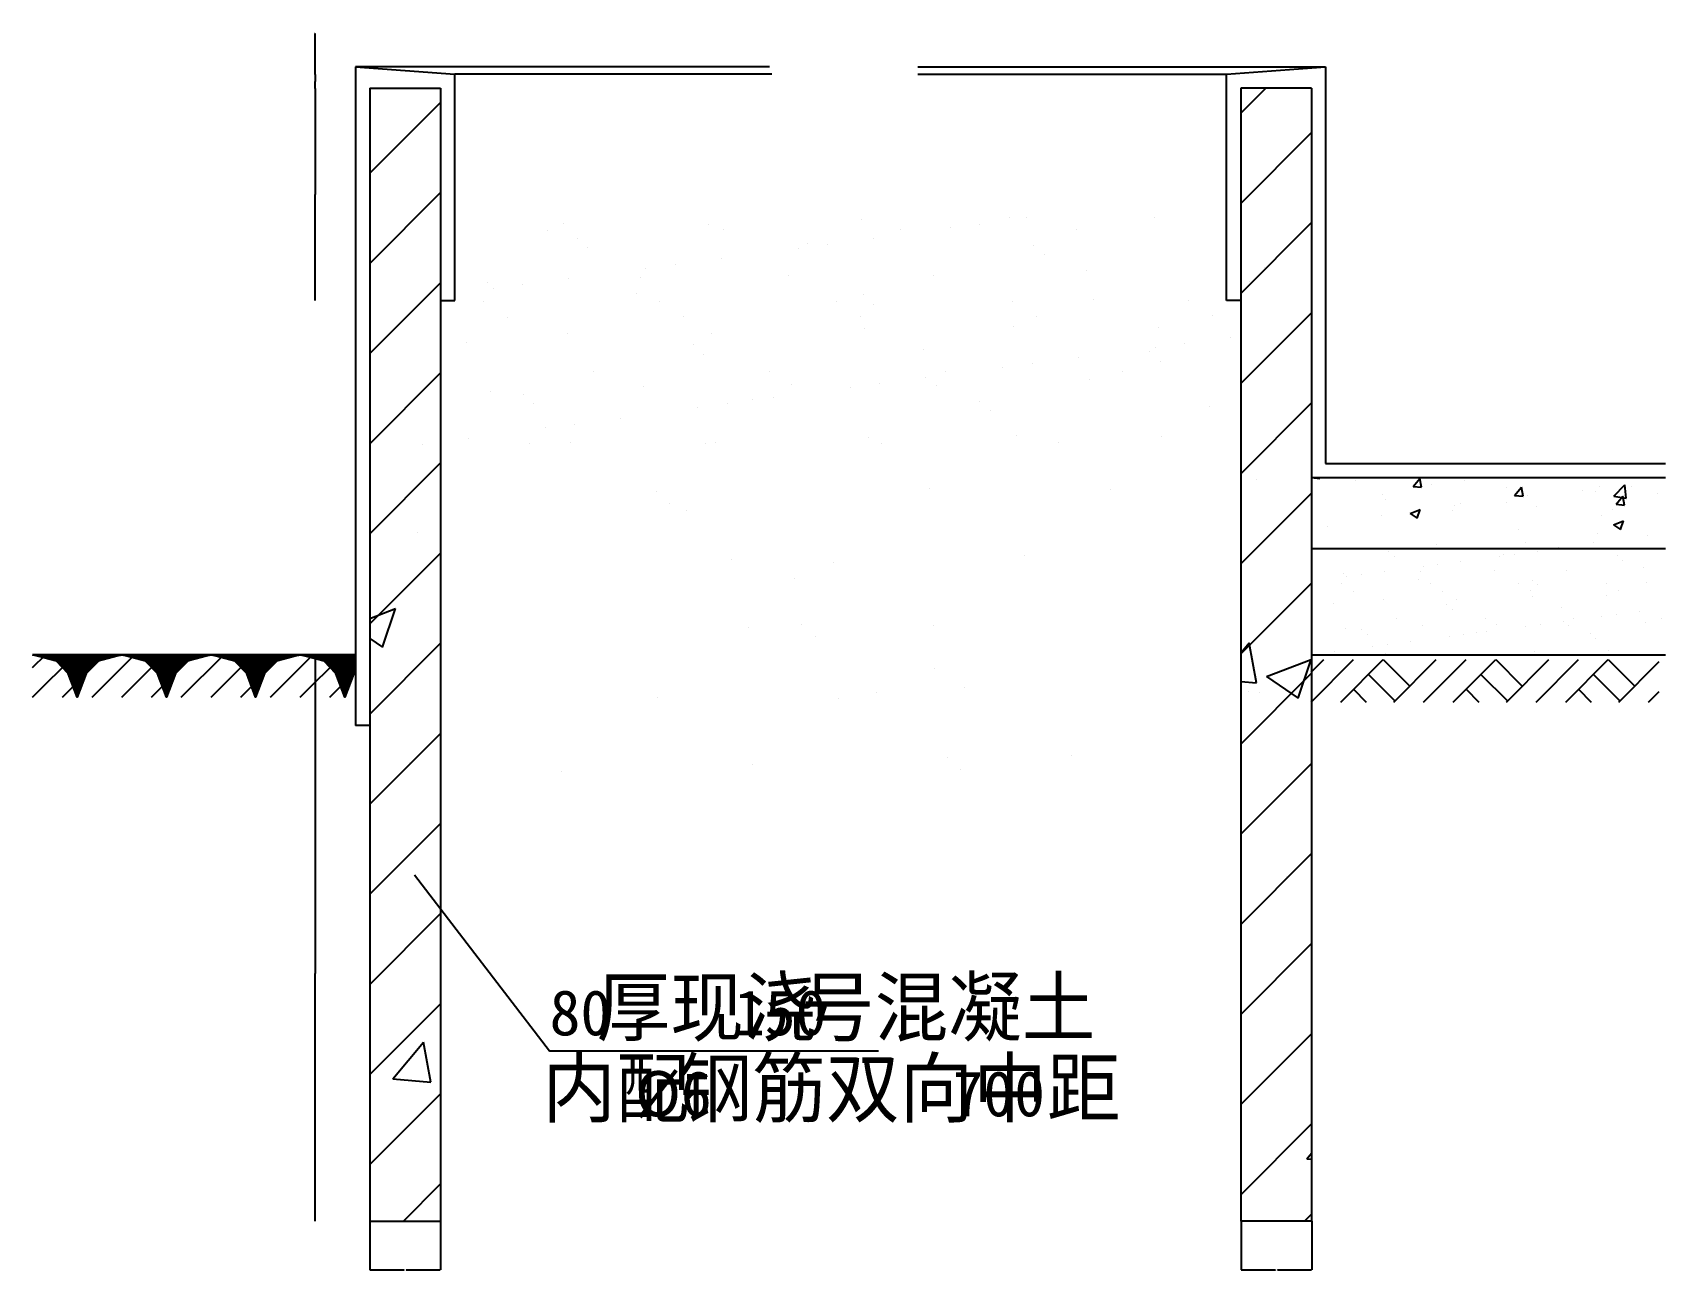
# Model space of a CAD drawing. Header units: metres. Extents: x 14976 to 17283, y 16877 to 18625.
import ezdxf

# ---------------------------------------------------------------- set-up
doc = ezdxf.new("R2010")
doc.units = ezdxf.units.M
for name, color, linetype in [('ZZ-1', 255, 'Continuous'), ('ZZ-3', 3, 'Continuous'), ('ZZ-5', 6, 'Continuous'), ('ZZ-6', 7, 'Continuous'), ('ZZ-7', 7, 'Continuous')]:
    doc.layers.add(name, color=color, linetype=linetype)
doc.dimstyles.get("Standard").update_dxf_attribs({"dimtxt": 2.5, "dimasz": 2.5, "dimexe": 1.25, "dimexo": 0.625, "dimtad": 1, "dimcen": 2.5, "dimazin": 3, "dimtfac": 1, "dimtmove": 0, "dimatfit": 3})

# ---------------------------------------------------------------- blocks, each defined once
blk = doc.blocks.new('X3')
for p, q in [((17207.58, 4119.54), (17219.54, 4118.5)), ((17219.54, 4118.5), (17219.34, 4119.54)), ((17269.75, 4115.03), (17269.75, 4115.03)), ((17351.04, 4106.99), (17360.68, 4118.48)), ((17351.04, 4106.99), (17362.99, 4105.95)), ((17362.99, 4105.95), (17360.68, 4118.48)), ((17376.51, 4110.52), (17376.51, 4110.52)), ((17424.18, 4115.67), (17424.18, 4115.67)), ((17483.28, 4106.01), (17483.28, 4106.01)), ((17494.49, 4094.44), (17504.13, 4105.93)), ((17506.44, 4093.39), (17504.13, 4105.93)), ((17613.76, 4107.65), (17613.76, 4107.65)), ((17634.48, 4093.33), (17650.06, 4109.57)), ((17652.27, 4090.57), (17650.06, 4109.57)), ((17659.22, 4107.04), (17659.22, 4107.04)), ((17307.54, 4095.65), (17307.54, 4095.65)), ((17311.92, 4088.17), (17311.92, 4088.17)), ((17418.68, 4083.65), (17418.68, 4083.65)), ((17482.84, 4083.82), (17482.84, 4083.82)), ((17494.49, 4094.44), (17506.44, 4093.39)), ((17512.74, 4094.84), (17512.74, 4094.84)), ((17590.04, 4101.5), (17590.04, 4101.5)), ((17609.15, 4100.45), (17609.15, 4100.45)), ((17634.48, 4093.33), (17652.27, 4090.58)), ((17637.94, 4081.89), (17647.58, 4093.38)), ((17649.89, 4080.84), (17647.58, 4093.38)), ((17696.81, 4096.99), (17696.81, 4096.99)), ((17306.17, 4065.77), (17306.17, 4065.77)), ((17346.96, 4069.02), (17360.97, 4074.39)), ((17346.96, 4069.02), (17356.91, 4062.31)), ((17356.91, 4062.31), (17360.97, 4074.39)), ((17357.03, 4067.26), (17357.03, 4067.26)), ((17407.09, 4073.85), (17407.09, 4073.85)), ((17410.05, 4080.76), (17410.05, 4080.76)), ((17525.45, 4079.14), (17525.45, 4079.14)), ((17617.2, 4065.7), (17617.2, 4065.7)), ((17632.21, 4074.63), (17632.21, 4074.63)), ((17637.94, 4081.89), (17649.89, 4080.84)), ((17230.72, 4050.63), (17230.72, 4050.63)), ((17500.56, 4045.68), (17500.56, 4045.68)), ((17611.33, 4041.07), (17611.33, 4041.07)), ((17634.39, 4053), (17648.39, 4058.38)), ((17634.39, 4053), (17644.34, 4046.29)), ((17644.34, 4046.29), (17648.39, 4058.38)), ((17682.35, 4038.13), (17682.35, 4038.13)), ((17383.93, 4025.66), (17383.93, 4025.66)), ((17510.31, 4028.27), (17510.31, 4028.27)), ((17556.54, 4021.57), (17556.54, 4021.57)), ((17606.6, 4028.16), (17606.6, 4028.16))]:
    blk.add_line(p, q)
blk = doc.blocks.new('X4')
for p, q in [((17316.89, 4014.88), (17316.89, 4014.88)), ((17526.24, 4015.06), (17526.24, 4015.06)), ((17324.26, 4008.13), (17324.26, 4008.13)), ((17365.23, 3993.86), (17365.23, 3993.86)), ((17386.05, 3996.6), (17386.05, 3996.6)), ((17418.56, 4000.88), (17418.56, 4000.88)), ((17472.9, 4008.04), (17472.9, 4008.04)), ((17479.31, 4011.34), (17479.31, 4011.34)), ((17493.72, 4010.78), (17493.72, 4010.78)), ((17639.36, 4009.97), (17639.36, 4009.97)), ((17646.74, 4003.21), (17646.74, 4003.21)), ((17676.4, 3992.26), (17676.4, 3992.26)), ((17250.64, 3969.93), (17250.64, 3969.93)), ((17253.3, 3983.63), (17253.3, 3983.63)), ((17257.55, 3979.69), (17257.55, 3979.69)), ((17278.37, 3982.43), (17278.37, 3982.43)), ((17310.89, 3986.71), (17310.89, 3986.71)), ((17359.06, 3976.24), (17359.06, 3976.24)), ((17361.34, 3987.52), (17361.34, 3987.52)), ((17375.21, 3970.16), (17375.21, 3970.16)), ((17466.04, 3988.85), (17466.04, 3988.85)), ((17499.78, 3970.38), (17499.78, 3970.38)), ((17519.12, 3974.86), (17519.12, 3974.86)), ((17526.49, 3968.11), (17526.49, 3968.11)), ((17568.36, 3988.36), (17568.36, 3988.36)), ((17624.34, 3970.61), (17624.34, 3970.61)), ((17681.54, 3971.33), (17681.54, 3971.33)), ((17267.51, 3959.19), (17267.51, 3959.19)), ((17309.77, 3947.95), (17309.77, 3947.95)), ((17392.08, 3959.41), (17392.08, 3959.41)), ((17412.09, 3947.46), (17412.09, 3947.46)), ((17516.64, 3959.64), (17516.64, 3959.64)), ((17520.13, 3951.35), (17520.13, 3951.35)), ((17624.83, 3952.69), (17624.83, 3952.69)), ((17641.21, 3959.87), (17641.21, 3959.87)), ((17238.82, 3941.13), (17238.82, 3941.13)), ((17398.87, 3939.76), (17398.87, 3939.76)), ((17406.25, 3933), (17406.25, 3933)), ((17561.29, 3936.22), (17561.29, 3936.22)), ((17617.45, 3923.5), (17617.45, 3923.5)), ((17638.27, 3926.24), (17638.27, 3926.24)), ((17670.79, 3930.52), (17670.79, 3930.52)), ((17701.93, 3921.18), (17701.93, 3921.18)), ((17255.82, 3906.55), (17255.82, 3906.55)), ((17278.63, 3904.65), (17278.63, 3904.65)), ((17328.24, 3920.5), (17328.24, 3920.5)), ((17363.86, 3910.45), (17363.86, 3910.45)), ((17441.05, 3901.11), (17441.05, 3901.11)), ((17452.8, 3920.73), (17452.8, 3920.73)), ((17455.44, 3902.17), (17455.44, 3902.17)), ((17468.56, 3911.78), (17468.56, 3911.78)), ((17509.78, 3909.33), (17509.78, 3909.33)), ((17530.6, 3912.07), (17530.6, 3912.07)), ((17563.12, 3916.35), (17563.12, 3916.35)), ((17570.88, 3911.29), (17570.88, 3911.29)), ((17577.37, 3920.95), (17577.37, 3920.95)), ((17601.1, 3899.74), (17601.1, 3899.74)), ((17678.92, 3915.18), (17678.92, 3915.18)), ((17286, 3897.89), (17286, 3897.89)), ((17294.43, 3880.98), (17294.43, 3880.98)), ((17315.25, 3883.72), (17315.25, 3883.72)), ((17347.77, 3888), (17347.77, 3888)), ((17402.1, 3895.15), (17402.1, 3895.15)), ((17422.93, 3897.89), (17422.93, 3897.89)), ((17608.48, 3892.98), (17608.48, 3892.98)), ((17627.35, 3875.61), (17627.35, 3875.61)), ((17207.58, 3869.54), (17207.58, 3869.54)), ((17240.1, 3873.82), (17240.1, 3873.82)), ((17282.95, 3869.77), (17282.95, 3869.77)), ((17312.29, 3870.88), (17312.29, 3870.88)), ((17407.51, 3869.99), (17407.51, 3869.99)), ((17414.61, 3870.39), (17414.61, 3870.39)), ((17522.65, 3874.28), (17522.65, 3874.28)), ((17532.08, 3870.22), (17532.08, 3870.22)), ((17656.65, 3870.45), (17656.65, 3870.45))]:
    blk.add_line(p, q)
blk = doc.blocks.new('X2')
for p, q in [((17107.58, 4634.22), (17142.91, 4669.54)), ((15877.24, 4549.39), (15977.24, 4649.39)), ((17107.58, 4506.94), (17207.58, 4606.94)), ((15877.24, 4422.11), (15977.24, 4522.11)), ((17107.58, 4379.66), (17207.58, 4479.66)), ((17140.85, 4416.43), (17140.85, 4416.43)), ((15877.24, 4294.83), (15977.24, 4394.83)), ((17120.24, 4397.18), (17120.24, 4397.18)), ((17107.58, 4252.38), (17207.58, 4352.38)), ((15877.24, 4167.55), (15977.24, 4267.55)), ((17107.58, 4125.1), (17207.58, 4225.1)), ((15877.24, 4040.27), (15977.24, 4140.27)), ((17129.9, 4116.82), (17129.9, 4116.82)), ((17107.58, 3997.82), (17207.58, 4097.82)), ((15944.55, 4041.94), (15944.55, 4041.94)), ((15877.24, 3912.99), (15977.24, 4012.99)), ((17107.58, 3870.54), (17207.58, 3970.54)), ((15877.24, 3920.85), (15913.48, 3934.77)), ((15895.24, 3880.37), (15913.49, 3934.75)), ((15877.24, 3892.52), (15895.24, 3880.38)), ((15877.24, 3785.71), (15977.24, 3885.71)), ((17107.58, 3872.13), (17119.34, 3886.14)), ((17129.74, 3829.71), (17119.34, 3886.12)), ((17143.88, 3838.5), (17206.9, 3862.69)), ((17188.66, 3808.29), (17206.9, 3862.67)), ((17107.58, 3743.27), (17207.58, 3843.27)), ((17107.58, 3831.66), (17129.74, 3829.72)), ((17143.88, 3838.5), (17188.65, 3808.3)), ((17118.96, 3817.22), (17118.96, 3817.22)), ((17134.74, 3816.4), (17134.74, 3816.4)), ((15877.24, 3658.44), (15977.24, 3758.44)), ((15933.09, 3716.63), (15933.09, 3716.63)), ((17107.58, 3615.99), (17207.58, 3715.99)), ((15877.24, 3531.16), (15977.24, 3631.16)), ((17107.58, 3488.71), (17207.58, 3588.71)), ((17171.75, 3555.9), (17171.75, 3555.9)), ((17108.02, 3517.61), (17108.02, 3517.61)), ((15877.24, 3403.88), (15977.24, 3503.88)), ((17107.58, 3361.43), (17207.58, 3461.43)), ((15877.24, 3276.6), (15977.24, 3376.6)), ((15909.75, 3270.41), (15953.14, 3322.12)), ((15963.55, 3265.69), (15953.15, 3322.11)), ((17107.58, 3234.15), (17207.58, 3334.15)), ((15909.75, 3270.41), (15963.55, 3265.7)), ((15877.24, 3149.32), (15977.24, 3249.32)), ((17107.58, 3106.87), (17207.58, 3206.87)), ((17200.82, 3157.46), (17207.58, 3165.51)), ((17200.82, 3157.46), (17207.58, 3156.87)), ((15924.74, 3069.54), (15977.24, 3122.04)), ((17197.53, 3069.54), (17207.58, 3079.59))]:
    blk.add_line(p, q)
blk = doc.blocks.new('X1')
for p, q in [((11121.19, 3715.16), (11121.19, 3715.16)), ((11121.19, 3715.16), (11121.19, 3715.16)), ((11505.95, 3718.49), (11505.95, 3718.49)), ((11761.76, 3717.27), (11761.76, 3717.27)), ((11139.62, 3698.27), (11139.62, 3698.27)), ((11163.36, 3688.29), (11163.36, 3688.29)), ((11641.17, 3624.74), (11641.17, 3624.74)), ((11226.62, 3618.55), (11226.62, 3618.55)), ((11371.08, 3615), (11371.08, 3615)), ((11315.17, 3591.58), (11315.17, 3591.58)), ((11250.49, 3522.47), (11250.49, 3522.47)), ((11326.15, 3527.34), (11326.15, 3527.34)), ((11344.59, 3510.45), (11344.59, 3510.45)), ((11512.25, 3525.81), (11512.25, 3525.81)), ((11513.37, 3465.31), (11513.37, 3465.31)), ((11555.54, 3438.45), (11555.54, 3438.45)), ((11121.57, 3423.55), (11121.57, 3423.55)), ((11377.38, 3422.32), (11377.38, 3422.32)), ((11431.59, 3430.73), (11431.59, 3430.73)), ((11256.79, 3329.79), (11256.79, 3329.79)), ((11531.12, 3339.53), (11531.12, 3339.53)), ((11549.55, 3322.64), (11549.55, 3322.64)), ((11707.35, 3341.73), (11707.35, 3341.73)), ((10986.7, 3320.06), (10986.7, 3320.06))]:
    blk.add_line(p, q)
blk = doc.blocks.new('X0')
for p, q in [((10966.68, 4083.97), (10966.68, 4083.97)), ((10989.31, 4092.68), (10989.31, 4092.68)), ((11193.96, 4091.7), (11193.96, 4091.7)), ((11215.81, 4084.42), (11215.81, 4084.42)), ((11410.03, 4099.49), (11410.03, 4099.49)), ((11464.94, 4084.87), (11464.94, 4084.87)), ((11535.95, 4087.06), (11535.95, 4087.06)), ((11577.59, 4092.54), (11577.59, 4092.54)), ((11619.44, 4102.16), (11619.44, 4102.16)), ((11642.63, 4101.11), (11642.63, 4101.11)), ((11714.07, 4085.32), (11714.07, 4085.32)), ((11824.08, 4101.18), (11824.08, 4101.18)), ((11008.59, 4072.4), (11008.59, 4072.4)), ((11333.43, 4065.33), (11333.43, 4065.33)), ((11362.25, 4064.19), (11362.25, 4064.19)), ((11427.29, 4072.75), (11427.29, 4072.75)), ((11653.54, 4062.58), (11653.54, 4062.58)), ((11023.34, 4058.89), (11023.34, 4058.89)), ((11211.94, 4044.4), (11211.94, 4044.4)), ((11320.61, 4058.71), (11320.61, 4058.71)), ((11668.29, 4049.06), (11668.29, 4049.06)), ((10996.6, 4016.05), (10996.6, 4016.05)), ((11097.48, 4017.68), (11097.48, 4017.68)), ((11105.26, 4030.36), (11105.26, 4030.36)), ((11146.9, 4035.84), (11146.9, 4035.84)), ((11306.89, 4020.35), (11306.89, 4020.35)), ((11511.54, 4019.37), (11511.54, 4019.37)), ((11727.61, 4027.15), (11727.61, 4027.15)), ((10881.41, 4009.89), (10881.41, 4009.89)), ((10889.92, 4002.01), (10889.92, 4002.01)), ((10931.56, 4007.49), (10931.56, 4007.49)), ((11092.94, 3995.11), (11092.94, 3995.11)), ((11413.05, 3992.36), (11413.05, 3992.36)), ((10876.1, 3982.5), (10876.1, 3982.5)), ((11125.23, 3982.95), (11125.23, 3982.95)), ((11374.36, 3983.41), (11374.36, 3983.41)), ((11427.8, 3978.85), (11427.8, 3978.85)), ((11623.5, 3983.86), (11623.5, 3983.86)), ((11737.89, 3985.29), (11737.89, 3985.29)), ((11872.63, 3984.31), (11872.63, 3984.31)), ((10909.84, 3961.01), (10909.84, 3961.01)), ((11158.97, 3961.46), (11158.97, 3961.46)), ((11408.1, 3961.91), (11408.1, 3961.91)), ((11415.07, 3945.34), (11415.07, 3945.34)), ((11624.47, 3948.01), (11624.47, 3948.01)), ((11657.23, 3962.37), (11657.23, 3962.37)), ((11829.12, 3947.03), (11829.12, 3947.03)), ((11906.36, 3962.82), (11906.36, 3962.82)), ((10852.45, 3924.9), (10852.45, 3924.9)), ((10994.35, 3938.54), (10994.35, 3938.54)), ((11172.56, 3922.15), (11172.56, 3922.15)), ((11199, 3937.56), (11199, 3937.56)), ((11866.69, 3923.47), (11866.69, 3923.47)), ((11931.73, 3932.03), (11931.73, 3932.03)), ((11187.31, 3908.64), (11187.31, 3908.64)), ((11497.4, 3915.07), (11497.4, 3915.07)), ((11716.39, 3903.68), (11716.39, 3903.68)), ((11817.51, 3912.32), (11817.51, 3912.32)), ((11825.05, 3917.99), (11825.05, 3917.99)), ((11832.26, 3898.81), (11832.26, 3898.81)), ((11031.29, 3883.64), (11031.29, 3883.64)), ((11280.42, 3884.09), (11280.42, 3884.09)), ((11501.05, 3875.33), (11501.05, 3875.33)), ((11529.55, 3884.54), (11529.55, 3884.54)), ((11609.71, 3889.64), (11609.71, 3889.64)), ((11651.35, 3895.12), (11651.35, 3895.12)), ((11778.68, 3885), (11778.68, 3885)), ((10886.45, 3855.75), (10886.45, 3855.75)), ((10932.07, 3851.93), (10932.07, 3851.93)), ((11102.52, 3863.53), (11102.52, 3863.53)), ((11311.93, 3866.2), (11311.93, 3866.2)), ((11394.37, 3861.29), (11394.37, 3861.29)), ((11436.01, 3866.77), (11436.01, 3866.77)), ((11516.58, 3865.22), (11516.58, 3865.22)), ((11732.65, 3873), (11732.65, 3873)), ((10946.82, 3838.42), (10946.82, 3838.42)), ((11179.02, 3832.94), (11179.02, 3832.94)), ((11220.66, 3838.42), (11220.66, 3838.42)), ((11256.91, 3844.86), (11256.91, 3844.86)), ((11285.7, 3846.98), (11285.7, 3846.98)), ((11577.02, 3842.11), (11577.02, 3842.11)), ((11901.86, 3835.04), (11901.86, 3835.04)), ((11005.32, 3810.07), (11005.32, 3810.07)), ((11070.36, 3818.63), (11070.36, 3818.63)), ((11591.77, 3828.6), (11591.77, 3828.6)), ((10855.02, 3790.28), (10855.02, 3790.28)), ((10963.68, 3804.59), (10963.68, 3804.59)), ((10999.39, 3784.39), (10999.39, 3784.39)), ((11204.04, 3783.41), (11204.04, 3783.41)), ((11420.11, 3791.19), (11420.11, 3791.19)), ((11438.97, 3783.08), (11438.97, 3783.08)), ((11629.51, 3793.87), (11629.51, 3793.87)), ((11688.11, 3783.53), (11688.11, 3783.53)), ((11834.16, 3792.88), (11834.16, 3792.88)), ((10789.98, 3781.72), (10789.98, 3781.72)), ((10789.98, 3781.72), (10789.98, 3781.72)), ((10940.71, 3782.17), (10940.71, 3782.17)), ((11189.84, 3782.63), (11189.84, 3782.63))]:
    blk.add_line(p, q)
blk = doc.blocks.new('*D1')
for p, q in [((15375.23, 17646.11), (15375.23, 17296.11)), ((15374.98, 17296.11), (15374.73, 17296.11)), ((15375.23, 16946.11), (15375.23, 17296.11)), ((15375.23, 17296.11), (15375.23, 17296.11)), ((15375.48, 17296.11), (15375.73, 17296.11))]:
    blk.add_line(p, q)
at = {"layer": 'Defpoints'}
for p in [(15375.23, 17646.11), (15375.23, 17296.11), (15375.23, 16946.11)]:
    blk.add_point(p, dxfattribs=at)
at = {"layer": 'ZZ-3', "insert": (15375.23, 17297.235), "char_height": 1, "attachment_point": 5}
blk.add_mtext('0', dxfattribs=at)
blk = doc.blocks.new('*D2')
for p, q in [((15375.23, 17746.11), (15375.23, 17579.23)), ((15375.23, 17646.11), (15375.23, 17579.23)), ((15374.98, 17579.23), (15374.73, 17579.23)), ((15375.23, 17579.23), (15375.23, 17579.23)), ((15375.48, 17579.23), (15375.73, 17579.23))]:
    blk.add_line(p, q)
at = {"layer": 'Defpoints'}
for p in [(15375.23, 17746.11), (15375.23, 17646.11), (15375.23, 17579.23)]:
    blk.add_point(p, dxfattribs=at)
at = {"layer": 'ZZ-3', "insert": (15375.23, 17580.355), "char_height": 1, "attachment_point": 5}
blk.add_mtext('0', dxfattribs=at)
blk = doc.blocks.new('*D3')
for p, q in [((15452.44, 16946.21), (15452.44, 16877.41)), ((15552.44, 16946.21), (15552.44, 16877.41)), ((15452.69, 16877.41), (15500.94, 16877.41)), ((15503.94, 16877.41), (15552.19, 16877.41))]:
    blk.add_line(p, q)
at = {"layer": 'Defpoints'}
for p in [(15452.44, 16946.21), (15552.44, 16946.21), (15452.44, 16877.41)]:
    blk.add_point(p, dxfattribs=at)
at = {"layer": 'ZZ-3', "insert": (15502.44, 16877.41), "char_height": 1, "attachment_point": 5}
blk.add_mtext('100', dxfattribs=at)
blk = doc.blocks.new('*D4')
for p, q in [((16683.44, 16946.21), (16683.44, 16877.41)), ((16783.44, 16946.21), (16783.44, 16877.41)), ((16683.69, 16877.41), (16731.94, 16877.41)), ((16734.94, 16877.41), (16783.19, 16877.41))]:
    blk.add_line(p, q)
at = {"layer": 'Defpoints'}
for p in [(16683.44, 16946.21), (16783.44, 16946.21), (16683.44, 16877.41)]:
    blk.add_point(p, dxfattribs=at)
at = {"layer": 'ZZ-3', "insert": (16733.44, 16877.41), "char_height": 1, "attachment_point": 5}
blk.add_mtext('100', dxfattribs=at)
blk = doc.blocks.new('*D5')
for p, q in [((15374.98, 18555.73), (15374.73, 18555.73)), ((15375.23, 18565.73), (15375.23, 18555.73)), ((15375.23, 18545.73), (15375.23, 18555.73)), ((15375.23, 18555.73), (15375.23, 18555.73)), ((15375.48, 18555.73), (15375.73, 18555.73))]:
    blk.add_line(p, q)
at = {"layer": 'Defpoints'}
for p in [(15375.23, 18565.73), (15375.23, 18555.73), (15375.23, 18545.73)]:
    blk.add_point(p, dxfattribs=at)
at = {"layer": 'ZZ-3', "insert": (15375.23, 18556.855), "char_height": 1, "attachment_point": 5}
blk.add_mtext('0', dxfattribs=at)
blk = doc.blocks.new('*D6')
for p, q in [((15374.98, 18622.88), (15374.73, 18622.88)), ((15375.23, 18576.21), (15375.23, 18622.88)), ((15375.23, 18565.73), (15375.23, 18622.88)), ((15375.23, 18622.88), (15375.23, 18622.88)), ((15375.48, 18622.88), (15375.73, 18622.88))]:
    blk.add_line(p, q)
at = {"layer": 'Defpoints'}
for p in [(15375.23, 18622.88), (15375.23, 18576.21), (15375.23, 18565.73)]:
    blk.add_point(p, dxfattribs=at)
at = {"layer": 'ZZ-3', "insert": (15375.23, 18624.005), "char_height": 1, "attachment_point": 5}
blk.add_mtext('0', dxfattribs=at)
blk = doc.blocks.new('*D7')
for p, q in [((15375.23, 18545.73), (15375.23, 18395.97)), ((15374.98, 18395.97), (15374.73, 18395.97)), ((15375.23, 18246.21), (15375.23, 18395.97)), ((15375.23, 18395.97), (15375.23, 18395.97)), ((15375.48, 18395.97), (15375.73, 18395.97))]:
    blk.add_line(p, q)
at = {"layer": 'Defpoints'}
for p in [(15375.23, 18545.73), (15375.23, 18395.97), (15375.23, 18246.21)]:
    blk.add_point(p, dxfattribs=at)
at = {"layer": 'ZZ-3', "insert": (15375.23, 18397.095), "char_height": 1, "attachment_point": 5}
blk.add_mtext('0', dxfattribs=at)

msp = doc.modelspace()

# ---------------------------------------------------------------- hatches: boundary and pattern name
at = {"layer": 'ZZ-7'}
h = msp.add_hatch(dxfattribs=at)
h.set_pattern_fill('SOLID')
h.paths.add_polyline_path([(14976.33, 17746.21), (15102.33, 17746.21), (15068.73, 17737.21), (15009.93, 17737.21), (14976.33, 17746.21)])
h = msp.add_hatch(dxfattribs=at)
h.set_pattern_fill('SOLID')
h.paths.add_polyline_path([(15102.33, 17746.21), (15228.33, 17746.21), (15194.73, 17737.21), (15135.93, 17737.21), (15102.33, 17746.21)])
h = msp.add_hatch(dxfattribs=at)
h.set_pattern_fill('SOLID')
h.paths.add_polyline_path([(15228.33, 17746.21), (15354.33, 17746.21), (15320.73, 17737.21), (15261.93, 17737.21), (15228.33, 17746.21)])
h = msp.add_hatch(dxfattribs=at)
h.set_pattern_fill('SOLID')
h.paths.add_polyline_path([(15354.33, 17746.21), (15432.64, 17746.21), (15432.64, 17737.21), (15387.93, 17737.21), (15354.33, 17746.21)])
h = msp.add_hatch(dxfattribs=at)
h.set_pattern_fill('SOLID')
h.paths.add_polyline_path([(15009.93, 17737.21), (15068.73, 17737.21), (15051.93, 17719.81), (15026.73, 17719.81), (15009.93, 17737.21)])
h = msp.add_hatch(dxfattribs=at)
h.set_pattern_fill('SOLID')
h.paths.add_polyline_path([(15026.73, 17719.81), (15051.93, 17719.81), (15039.33, 17686.21), (15039.33, 17686.21), (15026.73, 17719.81)])
h = msp.add_hatch(dxfattribs=at)
h.set_pattern_fill('SOLID')
h.paths.add_polyline_path([(15135.93, 17737.21), (15194.73, 17737.21), (15177.93, 17719.81), (15152.73, 17719.81), (15135.93, 17737.21)])
h = msp.add_hatch(dxfattribs=at)
h.set_pattern_fill('SOLID')
h.paths.add_polyline_path([(15152.73, 17719.81), (15177.93, 17719.81), (15165.33, 17686.21), (15165.33, 17686.21), (15152.73, 17719.81)])
h = msp.add_hatch(dxfattribs=at)
h.set_pattern_fill('SOLID')
h.paths.add_polyline_path([(15261.93, 17737.21), (15320.73, 17737.21), (15303.93, 17719.81), (15278.73, 17719.81), (15261.93, 17737.21)])
h = msp.add_hatch(dxfattribs=at)
h.set_pattern_fill('SOLID')
h.paths.add_polyline_path([(15278.73, 17719.81), (15303.93, 17719.81), (15291.33, 17686.21), (15291.33, 17686.21), (15278.73, 17719.81)])
h = msp.add_hatch(dxfattribs=at)
h.set_pattern_fill('SOLID')
h.paths.add_polyline_path([(15387.93, 17737.21), (15432.64, 17737.21), (15432.64, 17722.62), (15404.73, 17719.81), (15387.93, 17737.21)])
h = msp.add_hatch(dxfattribs=at)
h.set_pattern_fill('SOLID')
h.paths.add_polyline_path([(15432.64, 17722.62), (15432.64, 17722.62), (15429.93, 17719.81), (15404.73, 17719.81), (15432.64, 17722.62)])
h = msp.add_hatch(dxfattribs=at)
h.set_pattern_fill('SOLID')
h.paths.add_polyline_path([(15404.73, 17719.81), (15429.93, 17719.81), (15417.33, 17686.21), (15417.33, 17686.21), (15404.73, 17719.81)])

# ---------------------------------------------------------------- linework, layer by layer
at = {"layer": 'ZZ-1'}
for p, q in [((15452.64, 18546.21), (15452.64, 16946.21)), ((15452.64, 18546.21), (15552.64, 18546.21)), ((15552.64, 18546.21), (15552.64, 16946.21)), ((16682.98, 18546.21), (16682.98, 16946.21)), ((16782.98, 18546.21), (16682.98, 18546.21)), ((16782.98, 18546.21), (16782.98, 16946.21)), ((16782.98, 17996.21), (17282.87, 17996.21)), ((16782.98, 17896.21), (17282.87, 17896.21)), ((16782.98, 17746.21), (17282.87, 17746.21)), ((15452.64, 16946.21), (15552.64, 16946.21)), ((16782.98, 16946.21), (16682.98, 16946.21))]:
    msp.add_line(p, q, dxfattribs=at)
at = {"layer": 'ZZ-3'}
msp.add_lwpolyline([(15515.75, 17435.44), (15706.63, 17186.64), (16171.36, 17186.64)], dxfattribs=at)
at = {"layer": 'ZZ-5'}
for p, q in [((16017.29, 18576.21), (15432.64, 18576.21)), ((15432.64, 18576.21), (15432.64, 17646.21)), ((15432.64, 18576.21), (15572.64, 18566.21)), ((16226.93, 18576.21), (16802.98, 18576.21)), ((16662.98, 18566.21), (16802.98, 18576.21)), ((16802.98, 18576.21), (16802.98, 18016.21)), ((16020.58, 18566.21), (15572.64, 18566.21)), ((15572.64, 18246.21), (15572.64, 18566.21)), ((16226.71, 18566.21), (16662.98, 18566.21)), ((16662.98, 18246.21), (16662.98, 18566.21)), ((15552.64, 18246.21), (15572.64, 18246.21)), ((16682.98, 18246.21), (16662.98, 18246.21)), ((16802.98, 18016.21), (17282.87, 18016.21)), ((15452.64, 17646.21), (15432.64, 17646.21))]:
    msp.add_line(p, q, dxfattribs=at)
at = {"layer": 'ZZ-7'}
for p, q in [((14976.33, 17686.21), (15036.33, 17746.21)), ((14976.33, 17728.21), (14994.33, 17746.21)), ((15018.33, 17686.21), (15078.33, 17746.21)), ((15060.33, 17686.21), (15120.33, 17746.21)), ((15102.33, 17686.21), (15162.33, 17746.21)), ((15144.33, 17686.21), (15204.33, 17746.21)), ((15186.33, 17686.21), (15246.33, 17746.21)), ((15228.33, 17686.21), (15288.33, 17746.21)), ((15270.33, 17686.21), (15330.33, 17746.21)), ((15312.33, 17686.21), (15372.33, 17746.21)), ((15354.33, 17686.21), (15414.33, 17746.21)), ((16782.3, 17679.35), (16842.3, 17739.35)), ((16782.3, 17721.35), (16800.3, 17739.35)), ((16824.3, 17679.35), (16884.3, 17739.35)), ((16884.3, 17739.35), (16921.8, 17701.85)), ((16899.3, 17679.35), (16959.3, 17739.35)), ((16941.3, 17679.35), (17001.3, 17739.35)), ((16983.3, 17679.35), (17043.3, 17739.35)), ((17043.3, 17739.35), (17080.8, 17701.85)), ((17058.3, 17679.35), (17118.3, 17739.35)), ((17100.3, 17679.35), (17160.3, 17739.35)), ((17142.3, 17679.35), (17202.3, 17739.35)), ((17202.3, 17739.35), (17239.8, 17701.85)), ((15396.33, 17686.21), (15432.64, 17722.53)), ((16863.3, 17718.35), (16900.8, 17680.85)), ((17022.3, 17718.35), (17059.8, 17680.85)), ((17181.3, 17718.35), (17218.8, 17680.85)), ((17217.3, 17679.35), (17274.33, 17736.37)), ((16842.3, 17697.35), (16860.3, 17679.35)), ((17001.3, 17697.35), (17019.3, 17679.35)), ((17160.3, 17697.35), (17178.3, 17679.35)), ((17259.3, 17679.35), (17274.33, 17694.37))]:
    msp.add_line(p, q, dxfattribs=at)
for points in [[(15432.64, 17746.21), (14976.33, 17746.21)], [(14976.33, 17746.21), (15102.33, 17746.21), (15068.73, 17737.21), (15009.93, 17737.21), (14976.33, 17746.21)], [(15102.33, 17746.21), (15228.33, 17746.21), (15194.73, 17737.21), (15135.93, 17737.21), (15102.33, 17746.21)], [(15228.33, 17746.21), (15354.33, 17746.21), (15320.73, 17737.21), (15261.93, 17737.21), (15228.33, 17746.21)], [(15354.33, 17746.21), (15432.64, 17746.21), (15432.64, 17737.21), (15387.93, 17737.21), (15354.33, 17746.21)], [(15009.93, 17737.21), (15068.73, 17737.21), (15051.93, 17719.81), (15026.73, 17719.81), (15009.93, 17737.21)], [(15026.73, 17719.81), (15051.93, 17719.81), (15039.33, 17686.21), (15039.33, 17686.21), (15026.73, 17719.81)], [(15135.93, 17737.21), (15194.73, 17737.21), (15177.93, 17719.81), (15152.73, 17719.81), (15135.93, 17737.21)], [(15152.73, 17719.81), (15177.93, 17719.81), (15165.33, 17686.21), (15165.33, 17686.21), (15152.73, 17719.81)], [(15261.93, 17737.21), (15320.73, 17737.21), (15303.93, 17719.81), (15278.73, 17719.81), (15261.93, 17737.21)], [(15278.73, 17719.81), (15303.93, 17719.81), (15291.33, 17686.21), (15291.33, 17686.21), (15278.73, 17719.81)], [(15387.93, 17737.21), (15432.64, 17737.21), (15432.64, 17722.62), (15404.73, 17719.81), (15387.93, 17737.21)], [(15432.64, 17722.62), (15432.64, 17722.62), (15429.93, 17719.81), (15404.73, 17719.81), (15432.64, 17722.62)], [(15404.73, 17719.81), (15429.93, 17719.81), (15417.33, 17686.21), (15417.33, 17686.21), (15404.73, 17719.81)]]:
    msp.add_lwpolyline(points, dxfattribs=at)

# ---------------------------------------------------------------- block references
for name, p in [('X2', (-424.6, 13876.67)), ('X0', (4737.04, 14261.83)), ('X3', (-424.6, 13876.67)), ('X1', (4737.04, 14261.83)), ('X4', (-424.6, 13876.67))]:
    msp.add_blockref(name, p, dxfattribs=at)

# ---------------------------------------------------------------- texts
at = {"layer": 'ZZ-6'}
for s, height, p in [('厚现浇', 80, (15772.97, 17208.65)), ('号混凝土', 80, (16061.73, 17208.65)), ('80', 64, (15706.63, 17208.65)), ('150', 64, (15967.13, 17208.65)), ('内配', 80, (15696.22, 17094.22)), ('钢筋双向中距', 80, (15889.15, 17094.22)), ('%%c6', 64, (15827.46, 17094.22)), ('700', 64, (16275.81, 17094.22))]:
    msp.add_text(s, height=height, dxfattribs=at).set_placement(p)

# ---------------------------------------------------------------- dimensions: what is measured, and where the dimension line sits
at = {"layer": 'ZZ-3'}
for base, p1, p2, picture, middle in [((15375.23, 18622.88), (15375.23, 18576.21), (15375.23, 18565.73), '*D6', (15375.23, 18624.005)), ((15375.23, 18555.73), (15375.23, 18565.73), (15375.23, 18545.73), '*D5', (15375.23, 18556.855)), ((15375.23, 18395.97), (15375.23, 18545.73), (15375.23, 18246.21), '*D7', (15375.23, 18397.095)), ((15375.23, 17579.23), (15375.23, 17746.11), (15375.23, 17646.11), '*D2', (15375.23, 17580.355)), ((15375.23, 17296.11), (15375.23, 17646.11), (15375.23, 16946.11), '*D1', (15375.23, 17297.235)), ((15452.44, 16877.41), (15452.44, 16946.21), (15552.44, 16946.21), '*D3', (15502.44, 16877.41)), ((16683.44, 16877.41), (16683.44, 16946.21), (16783.44, 16946.21), '*D4', (16733.44, 16877.41))]:
    dim = msp.add_linear_dim(base=base, p1=p1, p2=p2, dimstyle='Standard', dxfattribs=at)
    dim.commit()
    dim.dimension.update_dxf_attribs({"geometry": picture, "text_midpoint": middle})

doc.saveas('drawing.dxf')
